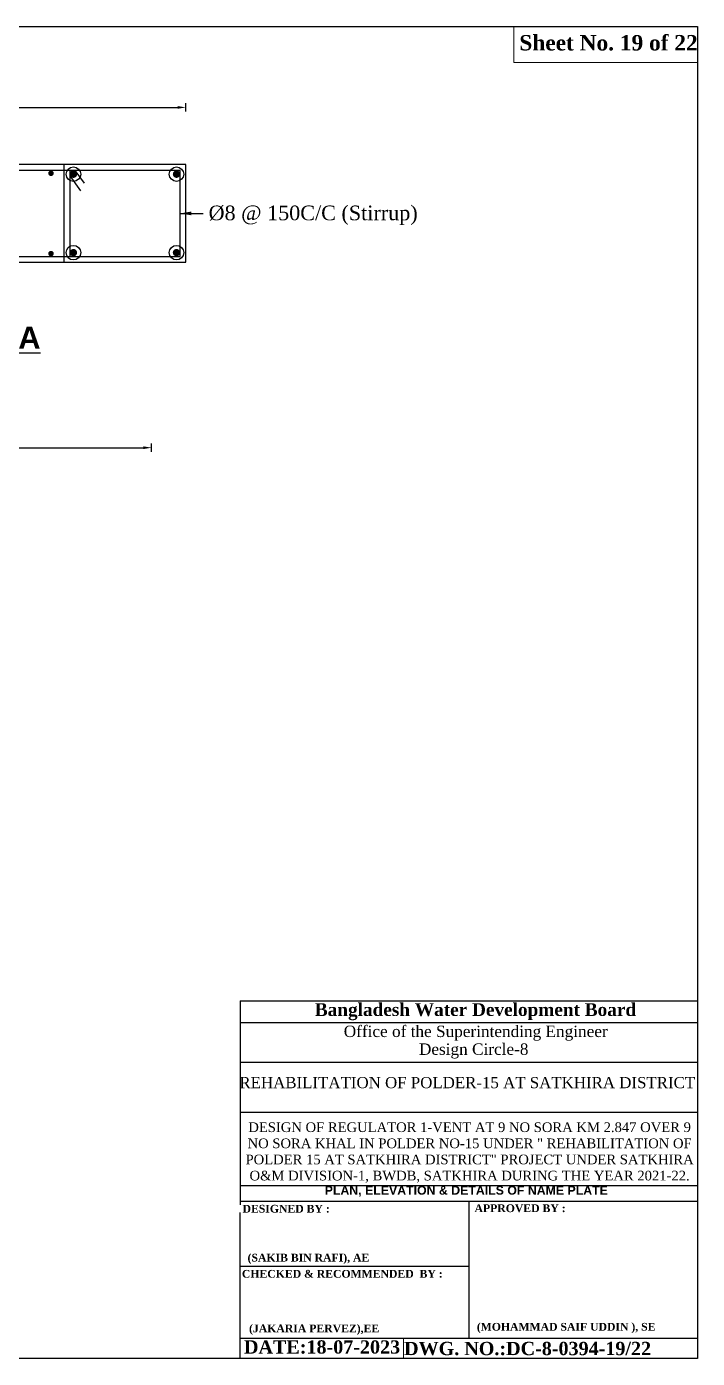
# Model space of a CAD drawing. Extents: x -426260 to 2055400, y -4304674 to -305611.
# Drawn here: x 1192014 to 1196821, y -1917498 to -1907953 of the extents above; entities that cross this region are included whole.
import ezdxf

# ---------------------------------------------------------------- set-up
doc = ezdxf.new("R2010")
doc.units = 0
doc.header["$LTSCALE"] = 300
doc.header["$MEASUREMENT"] = 0
doc.header["$PDMODE"] = 3
doc.linetypes.add('DASHED', pattern=[0.75, 0.5, -0.25])
doc.layers.get('DEFPOINTS').update_dxf_attribs({"linetype": 'CONTINUOUS'})
for name, color, linetype in [('LINE', 7, 'CONTINUOUS'), ('line1', 1, 'CONTINUOUS'), ('line5', 5, 'CONTINUOUS'), ('line6', 6, 'CONTINUOUS'), ('line7', 7, 'CONTINUOUS')]:
    doc.layers.add(name, color=color, linetype=linetype)
doc.styles.add('Times New Roman', font='times.ttf')
doc.dimstyles.new('dim', dxfattribs={"dimtxt": 20, "dimasz": 20, "dimexe": 20, "dimexo": 5, "dimgap": 10, "dimtad": 1, "dimdec": 0, "dimzin": 0, "dimdsep": 46, "dimtxsty": 'Standard', "dimcen": 0.09, "dimclrd": 256, "dimclre": 256, "dimclrt": 7, "dimadec": 0, "dimazin": 0, "dimtfac": 1, "dimtdec": 0, "dimtofl": 0, "dimtmove": 0, "dimatfit": 3, "dimfxl": 20, "dimfxlon": 1, "dimtolj": 1, "dimtzin": 0, "dimlwd": -1, "dimlwe": -1, "dimarcsym": 1})

# ---------------------------------------------------------------- blocks, each defined once
blk = doc.blocks.new('*D1024')
at = {"layer": 'DEFPOINTS', "color": 0, "transparency": 16777216}
for p in [(1193155.6, -1908531.9), (1189743.1, -1909038), (1193155.6, -1909453.2)]:
    blk.add_point(p, dxfattribs=at)
at = {"layer": 'line5', "transparency": 16777216}
for p, q in [((1189743.1, -1908561.9), (1189743.1, -1908501.9)), ((1193155.6, -1908561.9), (1193155.6, -1908501.9)), ((1189803.1, -1908531.9), (1193095.6, -1908531.9))]:
    blk.add_line(p, q, dxfattribs=at)
for points in [[(1189803.1, -1908521.9), (1189803.1, -1908541.9), (1189743.1, -1908531.9)], [(1193095.6, -1908521.9), (1193095.6, -1908541.9), (1193155.6, -1908531.9)]]:
    blk.add_solid(points, dxfattribs=at)
at = {"layer": 'line5', "color": 7, "transparency": 16777216, "insert": (1191279.8, -1908370.3), "char_height": 100, "attachment_point": 5, "style": 'Times New Roman'}
blk.add_mtext('\\A1;1150 (C/S)\\P1000 (R/S)', dxfattribs=at)
blk = doc.blocks.new('*D1027')
at = {"layer": 'DEFPOINTS', "color": 0, "transparency": 16777216}
for p in [(1192909.5, -1910970.9), (1192909.5, -1911200.1), (1190109, -1911592)]:
    blk.add_point(p, dxfattribs=at)
at = {"layer": 'line5', "transparency": 16777216}
for p, q in [((1190109, -1911000.9), (1190109, -1910940.9)), ((1190169, -1910970.9), (1192849.5, -1910970.9)), ((1192909.5, -1911000.9), (1192909.5, -1910940.9))]:
    blk.add_line(p, q, dxfattribs=at)
for points in [[(1190169, -1910960.9), (1190169, -1910980.9), (1190109, -1910970.9)], [(1192849.5, -1910960.9), (1192849.5, -1910980.9), (1192909.5, -1910970.9)]]:
    blk.add_solid(points, dxfattribs=at)
at = {"layer": 'line5', "color": 7, "transparency": 16777216, "insert": (1191445.1, -1910809.2), "char_height": 100, "attachment_point": 5, "style": 'Times New Roman'}
blk.add_mtext('\\A1;1150 (C/S)\\P1000 (R/S)', dxfattribs=at)

msp = doc.modelspace()

# ---------------------------------------------------------------- linework, layer by layer
at = {"layer": 'LINE'}
for p, q in [((1193543.7, -1914936.4), (1196820.5, -1914936.4)), ((1193543.7, -1914936.4), (1193543.7, -1916398.5)), ((1193543.7, -1915091.8), (1196820.5, -1915091.8)), ((1193543.7, -1915375.6), (1196820.5, -1915375.6)), ((1193543.7, -1915375.6), (1196820.5, -1915375.6)), ((1193543.7, -1915733.8), (1196820.5, -1915733.8)), ((1193543.7, -1916259.9), (1196820.5, -1916259.9)), ((1193543.7, -1916372.5), (1196820.5, -1916372.5)), ((1195182.1, -1916372.5), (1195182.1, -1917352.8)), ((1193543.7, -1917498.2), (1193543.7, -1916453.5)), ((1193543.7, -1916838.4), (1195182.1, -1916838.4)), ((1193543.7, -1917352.8), (1196820.5, -1917352.8)), ((1194158.5, -1917352.8), (1196820.5, -1917352.8)), ((1194158.5, -1917352.8), (1196820.5, -1917352.8)), ((1194158.5, -1917352.8), (1196820.5, -1917352.8))]:
    msp.add_line(p, q, dxfattribs=at)
at = {"layer": 'LINE', "color": 7, "lineweight": 9}
for p, q in [((1194714.8, -1917352.8), (1194714.8, -1917498.2)), ((1193652.7, -1917498.2), (1191080, -1917498.2)), ((1196820.5, -1917498.2), (1193652.7, -1917498.2)), ((1196144.5, -1917498.2), (1196366.1, -1917498.2))]:
    msp.add_line(p, q, dxfattribs=at)
at = {"layer": 'LINE'}
msp.add_lwpolyline([(1196820.5, -1917498.2), (1183322, -1917498.2), (1183322, -1907952.8), (1196820.5, -1907952.8)], close=True, dxfattribs=at)
at = {"layer": 'LINE', "lineweight": 9}
msp.add_lwpolyline([(1196820.5, -1907952.8), (1195505.2, -1907952.8), (1195505.2, -1908210.8), (1196820.5, -1908210.8)], close=True, dxfattribs=at)
at = {"layer": 'line1'}
msp.add_line((1192322.6, -1908983.7), (1192322.6, -1909599.7), dxfattribs=at)
msp.add_lwpolyline([(1189785.1, -1909599.7), (1193113.6, -1909599.7), (1193113.6, -1908983.7), (1189785.1, -1908983.7)], close=True, dxfattribs=at)
for points, const_width in [([(1192178.9, -1909003.8, 1), (1192198.6, -1909003.8, 1)], 19.7), ([(1192362.6, -1909010.5, -1), (1192336.3, -1909010.5, -1)], 26.2), ([(1193101.1, -1909010.5, -1), (1193074.8, -1909010.5, -1)], 26.2), ([(1192362.6, -1909572.9, 1), (1192336.3, -1909572.9, 1)], 26.2), ([(1193101.1, -1909572.9, 1), (1193074.8, -1909572.9, 1)], 26.2), ([(1192178.9, -1909579.6, -1), (1192198.6, -1909579.6, -1)], 19.7)]:
    msp.add_lwpolyline(points, format="xyb", close=True, dxfattribs=dict(at, const_width=const_width))
for points in [[(1192322.6, -1908983.7), (1192359, -1908983.7), (1192425.5, -1909074.4)], [(1192359, -1908983.7), (1192322.6, -1908983.7), (1192322.6, -1909021.9), (1192401, -1909128.7)]]:
    msp.add_lwpolyline(points, dxfattribs=at)
at = {"layer": 'line5'}
for centre in [(1192349.4, -1909010.5), (1193088, -1909010.5), (1192349.4, -1909572.9), (1193088, -1909572.9)]:
    msp.add_circle(centre, 52, dxfattribs=at)
at = {"layer": 'line7', "linetype": 'DASHED', "ltscale": 20}
msp.add_line((1192280.6, -1908941.7), (1192280.6, -1909641.7), dxfattribs=at)
at = {"layer": 'line7'}
msp.add_lwpolyline([(1189743.1, -1909641.7), (1193155.6, -1909641.7), (1193155.6, -1908941.7), (1189743.1, -1908941.7)], close=True, dxfattribs=at)

# ---------------------------------------------------------------- texts
at = {"layer": 'LINE', "color": 7, "lineweight": 9}
for s, insert, char_height, width, attachment_point in [('{\\fTimes New Roman|b1|i0|c0|p18;Sheet No. 19 of 22}', (1195544.9, -1908012.8), 110.77, 3978.828, 1), ('{\\fTimes New Roman|b1|i0|c0|p18;Bangladesh Water Development Board}', (1194079.6, -1914952.7), 91.293, 3279.205, 1), ('{\\fTimes New Roman|b0|i0|c0|p18;Office of the Superintending Engineer}', (1194286.5, -1915113.2), 81.698, 2934.574, 1), ('{\\fTimes New Roman|b0|i0|c0|p18;Design Circle-8}', (1194825.4, -1915240.9), 81.698, 2934.574, 1), ('{\\fTimes New Roman Greek|b0|i0|c0|p18;\\C256;REHABILITATION OF POLDER-15 AT SATKHIRA DISTRICT}', (1195171.7, -1915562.8), 80, 5370.255, 8), ('{\\fTimes New Roman Greek|b0|i0|c0|p18;\\C256;DESIGN OF REGULATOR 1-VENT AT 9 NO SORA KM 2.847 OVER 9 NO SORA KHAL IN POLDER NO-15 UNDER " REHABILITATION OF POLDER 15 AT SATKHIRA DISTRICT" PROJECT UNDER SATKHIRA O&M DIVISION-1, BWDB, SATKHIRA DURING THE YEAR 2021-22.}', (1195188.5, -1916239.1), 69.355, 3291.977, 8), ('{\\fArial|b1|i0|c0|p34;\\C0;PLAN, ELEVATION & DETAILS OF NAME PLATE\\P }', (1195164.6, -1916444.5), 63.153, 3102.169, 8)]:
    msp.add_mtext(s, dxfattribs=dict(at, insert=insert, char_height=char_height, width=width, attachment_point=attachment_point))
at = {"layer": 'LINE', "color": 7, "lineweight": 9, "attachment_point": 1}
for s, insert, char_height in [('{\\fTimes New Roman|b1|i0|c0|p18;DESIGNED BY :}', (1193561.2, -1916397.9), 55.577), ('{\\fTimes New Roman|b1|i0|c0|p18;APPROVED BY :}', (1195223.6, -1916394.3), 55.577), ('{\\fTimes New Roman|b1|i0|c0|p18;\\C0;(SAKIB BIN RAFI), AE}', (1193597.3, -1916748.5), 55.577), ('{\\fTimes New Roman|b1|i0|c0|p18;CHECKED & RECOMMENDED  BY :}', (1193556.7, -1916864.2), 55.577), ('{\\fTimes New Roman|b1|i0|c0|p18;\\C0;(JAKARIA PERVEZ),EE   }', (1193607.9, -1917255.9), 55.577), ('{\\fTimes New Roman|b1|i0|c0|p18;\\C0;(MOHAMMAD SAIF UDDIN ), SE}', (1195240.3, -1917244), 55.577), ('{\\fTimes New Roman|b1|i0|c0|p18;DATE:18-07-2023}', (1193571.8, -1917369), 95.227), ('{\\fTimes New Roman|b0|i0|c0|p18; \\fTimes New Roman|b1|i0|c0|p18;DWG. NO.:DC-8-0394-19/22}', (1194683, -1917379.8), 95.227)]:
    msp.add_mtext(s, dxfattribs=dict(at, insert=insert, char_height=char_height))
at = {"layer": 'line5', "insert": (1193317.9, -1909235.4), "char_height": 105, "width": 2255.625, "attachment_point": 1}
msp.add_mtext('{\\fTimes New Roman|b0|i0|c0|p18;\\C0;%%C8 @ 150C/C (Stirrup)}', dxfattribs=at)
at = {"layer": 'line6', "insert": (1190683.5, -1910102.9), "char_height": 157.5, "attachment_point": 1}
msp.add_mtext_dynamic_manual_height_columns('{\\fArial|b1|i0|c0|p34;\\LSECTION A-A}', width=1846.33, gutter_width=1, heights=[0], dxfattribs=at)

# ---------------------------------------------------------------- dimensions: what is measured, and where the dimension line sits
at = {"layer": 'line5'}
for base, p1, p2, picture, middle in [((1193155.6, -1908531.9), (1189743.1, -1909038), (1193155.6, -1909453.2), '*D1024', (1191279.8, -1908531.9)), ((1192909.5, -1910970.9), (1190109, -1911592), (1192909.5, -1911200.1), '*D1027', (1191445.1, -1910970.9))]:
    dim = msp.add_linear_dim(base=base, p1=p1, p2=p2, text='1150 (C/S)\\P1000 (R/S)', dimstyle='dim', override={"dimtxt": 100, "dimasz": 60, "dimexe": 30, "dimtxsty": 'Times New Roman', "dimfxl": 30}, dxfattribs=at)
    dim.commit()
    dim.dimension.update_dxf_attribs({"geometry": picture, "text_midpoint": middle, "dimtype": 160})

# ---------------------------------------------------------------- leaders
msp.add_leader([(1193113.6, -1909291.7), (1193279.5, -1909291.7)], dimstyle='dim', override={"dimasz": 80, "dimtad": 0}, dxfattribs=at)

doc.saveas('drawing.dxf')
